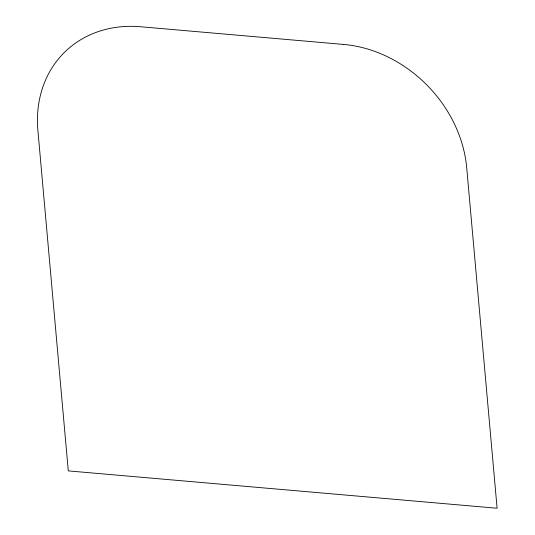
<?xml version="1.0" encoding="UTF-8"?>
<svg xmlns="http://www.w3.org/2000/svg" width="535" height="535" viewBox="0 0 535 535"><rect width="100%" height="100%" fill="white"/><g stroke="black" fill="none" stroke-linecap="round" stroke-linejoin="round"><path stroke-width="0.8" d="M343.737 44.445L140.618 26.75A123.157 103.181 45.9 0 0 37.898 130.413L68.286 470.894L497.102 508.25L466.714 167.769A123.157 103.181 45.9 0 0 343.737 44.445"/></g></svg>
